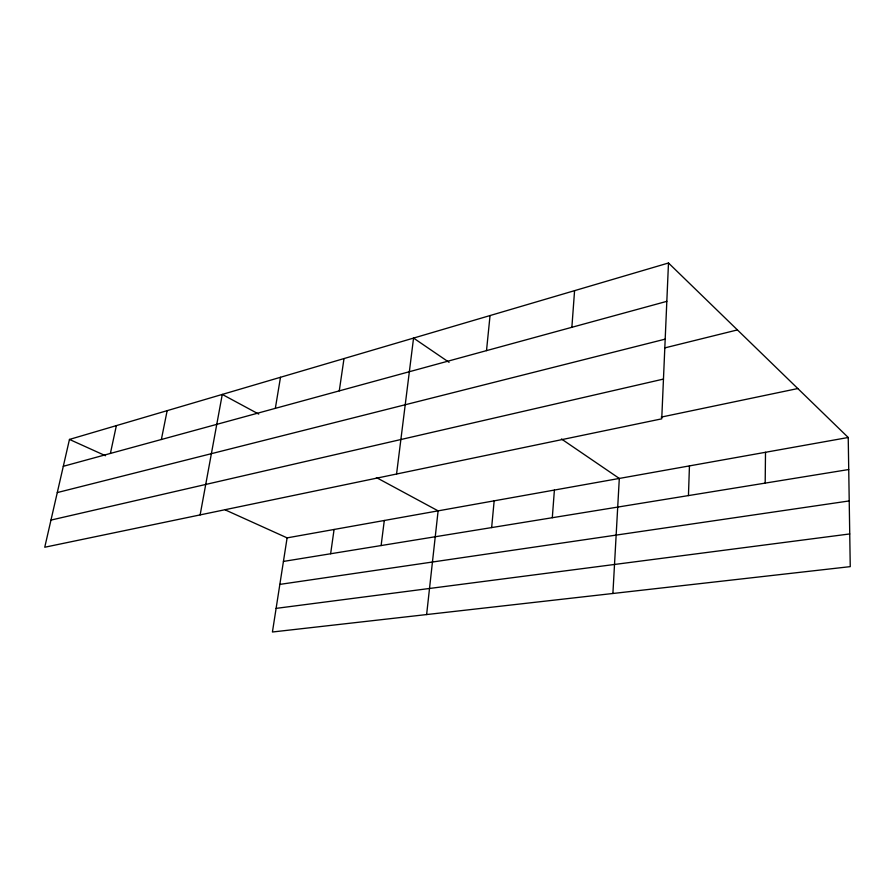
<?xml version="1.0" encoding="UTF-8"?>
<svg xmlns="http://www.w3.org/2000/svg" width="895" height="895" viewBox="0 0 895 895"><rect width="100%" height="100%" fill="white"/><g stroke="black" fill="none" stroke-linecap="round" stroke-linejoin="round"><path stroke-width="1.34" d="M765.18 483.11L765.505 452.288M688.445 495.584L689.452 465.892M668.487 262.996L661.741 418.838L44.75 547.237L69.463 439.434L668.487 262.996L848.225 437.487L850.25 566.636L272.427 632.004L287.105 537.873L848.225 437.487M612.896 593.486L619.306 478.445L561.445 438.975M571.871 327.301L574.579 290.662M552.304 517.713L554.397 490.057M491.646 527.58L494.163 500.831M486.511 350.627L490.046 315.555M426.624 614.563L438.114 510.866L376.403 477.572M396.563 474.026L413.557 338.086L449.077 362.318M381.113 545.547L384.302 520.487M330.635 553.759L334.081 529.471M339.272 390.88L344.004 358.571M275.336 408.355L280.493 377.276M200.133 514.905L222.273 394.426L258.711 414.083M161.368 439.501L167.152 410.66M110.387 453.441L116.372 425.617M63.299 466.306L666.82 301.346M57.28 492.574L665.186 339.138M664.795 347.898L737.424 329.919M50.97 520.084L663.463 379.077M661.215 417.104L797.803 388.542M283.435 561.433L848.728 469.528M279.855 584.39L849.221 500.931M276.119 608.376L849.735 533.946M69.463 439.434L105.498 455.734M225.35 509.949L287.105 537.873"/></g></svg>
